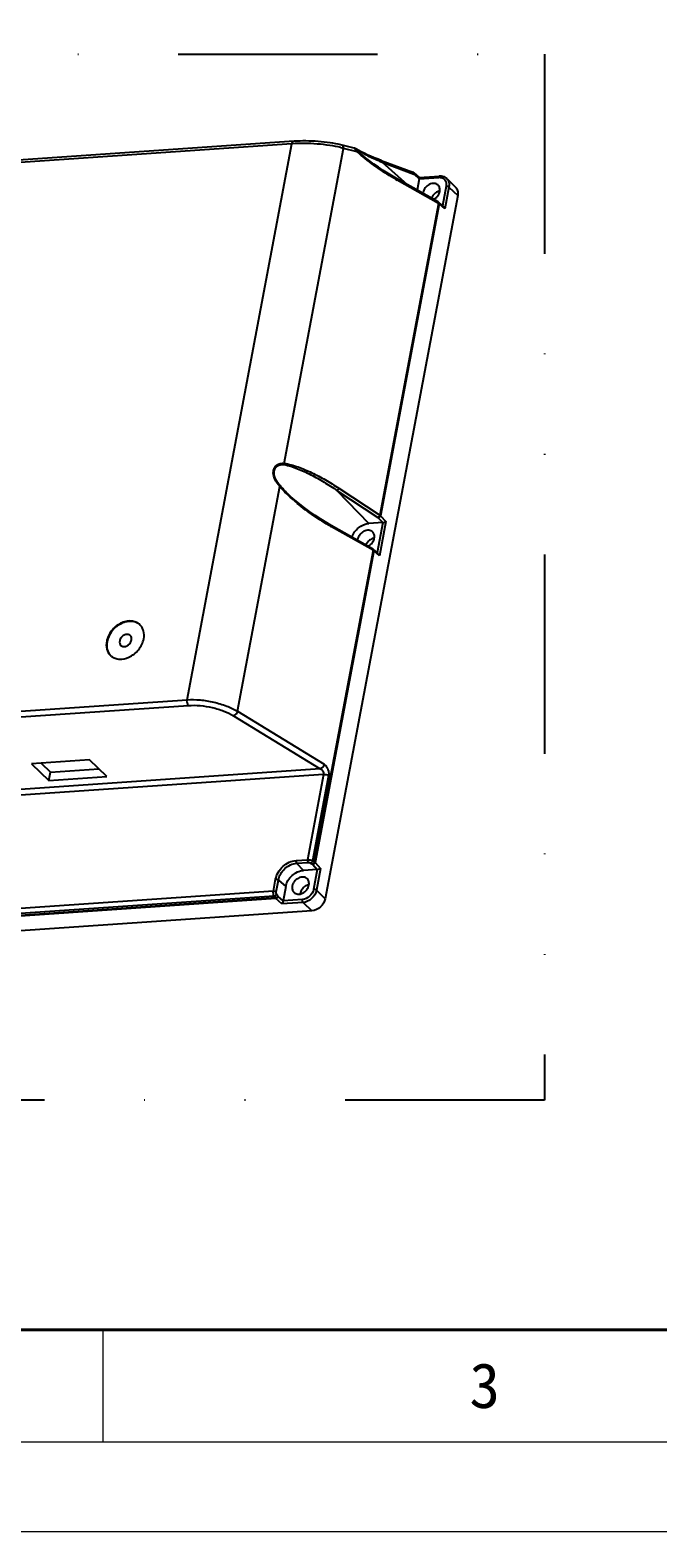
# Model space of a CAD drawing. Header units: millimetres. Extents: x 242 to 1026, y -183 to 372.
# Drawn here: x 454.8 to 528.5, y -182.7 to -6.3 of the extents above; entities that cross this region are included whole.
import ezdxf

# ---------------------------------------------------------------- set-up
doc = ezdxf.new("R2010")
doc.units = ezdxf.units.MM
doc.header["$LTSCALE"] = 30.734
doc.linetypes.add('DIVIDE', pattern=[31.75, 12.7, -6.35, 0, -6.35, 0, -6.35])
doc.layers.get('0').update_dxf_attribs({"linetype": 'CONTINUOUS'})
doc.layers.add('图框', color=85, linetype='CONTINUOUS', lineweight=20)
doc.layers.add('图纸边界', color=8, linetype='CONTINUOUS', lineweight=9, plot=False)
doc.styles.add('图框文字', font='')
doc.styles.get('图框文字').set_extended_font_data('SimSun')

# ---------------------------------------------------------------- blocks, each defined once
blk = doc.blocks.new('JC_A4')
at = {"layer": '图框'}
blk.add_line((84, 9), (84, 4), dxfattribs=at)
blk.add_lwpolyline([(4, 206), (293, 206), (293, 4), (4, 4)], close=True, dxfattribs=at)
at = {"layer": '图框', "lineweight": 40}
blk.add_lwpolyline([(16, 201), (288, 201), (288, 9), (16, 9)], close=True, dxfattribs=at)
at = {"layer": '图纸边界'}
blk.add_lwpolyline([(0, 210), (297, 210), (297, 0), (0, 0)], close=True, dxfattribs=at)
at = {"layer": '图框', "insert": (101, 6.5), "char_height": 2, "attachment_point": 5, "style": '图框文字'}
blk.add_mtext('3', dxfattribs=at)

msp = doc.modelspace()

# ---------------------------------------------------------------- linework, layer by layer
at = {"color": 95, "linetype": 'Continuous'}
for p, q in [((485.53, -19.63), (380.98, -26.8)), ((473.21, -84.95), (485.53, -19.63)), ((484.62, -57.18), (491.6, -20.18)), ((492.86, -20.15), (491.28, -19.76)), ((493.19, -20.57), (491.6, -20.18)), ((493.11, -20.29), (492.97, -20.2)), ((492.97, -20.2), (492.97, -20.2)), ((493.37, -20.43), (493.11, -20.29)), ((493.26, -20.51), (493.18, -20.44)), ((493.54, -20.75), (493.26, -20.51)), ((493.66, -20.59), (493.37, -20.43)), ((493.54, -20.75), (493.54, -20.75)), ((496, -21.59), (499.74, -22.98)), ((496.13, -21.8), (499.86, -23.19)), ((496.13, -21.8), (499.05, -24.42)), ((502.7, -26.47), (497.82, -23.73)), ((502.75, -26.64), (497.88, -23.9)), ((499.85, -23.04), (500.48, -23.61)), ((499.9, -23.21), (500.48, -23.74)), ((500.48, -23.74), (500.23, -25.08)), ((500.47, -23.6), (502.87, -23.44)), ((500.48, -23.74), (502.77, -23.58)), ((503.65, -24.62), (503.22, -26.91)), ((503.71, -23.73), (504.75, -24.72)), ((505.02, -25.71), (489.44, -108.32)), ((503.98, -24.72), (503.5, -27.29)), ((503.98, -24.72), (505.02, -25.71)), ((502.75, -26.64), (495.84, -63.28)), ((502.83, -26.7), (495.92, -63.34)), ((503.36, -27.04), (502.78, -26.52)), ((503.5, -27.29), (502.83, -26.7)), ((479.13, -86.3), (484.11, -59.9)), ((485.87, -61.5), (485.86, -61.49)), ((490.82, -60.36), (495.62, -63.54)), ((490.82, -60.36), (494.56, -64.25)), ((491.05, -60.1), (495.84, -63.28)), ((495.92, -63.34), (496.57, -64.01)), ((495.01, -67.21), (490.13, -64.47)), ((495.07, -67.39), (490.19, -64.64)), ((496.2, -64.13), (494.56, -64.25)), ((496.2, -64.13), (495.53, -67.66)), ((495.65, -63.57), (496.2, -64.13)), ((496.57, -64.01), (495.81, -68.03)), ((495.07, -67.39), (488.16, -104.02)), ((495.14, -67.44), (488.24, -104.08)), ((495.67, -67.78), (495.09, -67.27)), ((495.81, -68.03), (495.14, -67.44)), ((368.67, -92.13), (473.21, -84.95)), ((368.81, -92.79), (473.36, -85.62)), ((479.13, -86.3), (489.31, -92.53)), ((478.68, -86.83), (488.86, -93.07)), ((488.86, -93.07), (369.9, -101.23)), ((461.74, -92.01), (454.93, -92.47)), ((454.93, -92.47), (456.97, -94.43)), ((456.06, -92.4), (457.16, -93.44)), ((456.97, -94.43), (457.16, -93.44)), ((457.16, -93.44), (462.83, -93.05)), ((463.78, -93.96), (461.74, -92.01)), ((489.24, -93.72), (369.81, -101.91)), ((456.97, -94.43), (463.78, -93.96)), ((489.24, -93.72), (487.35, -103.74)), ((489.83, -93.85), (487.94, -103.88)), ((486.01, -103.83), (487.35, -103.74)), ((486.08, -104.16), (487.42, -104.07)), ((487.94, -103.88), (488.16, -104.02)), ((488.24, -104.08), (488.89, -104.76)), ((486.08, -104.16), (486.88, -104.99)), ((488.51, -104.88), (486.88, -104.99)), ((487.72, -104.14), (487.93, -104.28)), ((487.97, -104.31), (488.51, -104.88)), ((488.51, -104.88), (488.07, -107.23)), ((488.89, -104.76), (488.4, -107.32)), ((483.35, -107.42), (370.63, -115.15)), ((483.35, -107.42), (483.61, -106.04)), ((483.68, -107.51), (483.94, -106.13)), ((483.94, -106.13), (484.8, -106.9)), ((484.8, -106.9), (484.48, -108.58)), ((489.44, -108.32), (488.4, -107.32)), ((483.44, -108.01), (370.71, -115.75)), ((483.58, -108.23), (370.83, -115.96)), ((483.64, -108.3), (370.89, -116.04)), ((483.58, -108.23), (483.44, -108.01)), ((484.35, -108.93), (483.64, -108.3)), ((483.87, -108.02), (483.73, -107.8)), ((484.48, -108.58), (483.9, -108.05)), ((486.84, -108.76), (484.35, -108.93)), ((486.77, -108.42), (484.48, -108.58)), ((486.84, -108.76), (487.88, -109.75)), ((487.88, -109.75), (370.04, -117.84))]:
    msp.add_line(p, q, dxfattribs=at)
at = {"color": 5, "linetype": 'DIVIDE', "ltscale": 0.06}
msp.add_lwpolyline([(354.67, -9.13), (515.2, -9.13), (515.2, -131.97), (354.67, -131.97)], close=True, dxfattribs=at)
at = {"color": 95, "linetype": 'Continuous'}
for points in [[(491.28, -19.76), (490.98, -19.69), (490.68, -19.63), (490.35, -19.57), (490.02, -19.52), (489.68, -19.48), (489.33, -19.44), (488.97, -19.4), (488.61, -19.37), (488.25, -19.35), (487.89, -19.33), (487.53, -19.32), (487.17, -19.31), (486.82, -19.31), (486.48, -19.32), (486.14, -19.33), (485.81, -19.35), (381.12, -26.53)], [(492.97, -20.2), (492.96, -20.2), (492.95, -20.19), (492.93, -20.18), (492.92, -20.17), (492.9, -20.16), (492.88, -20.16), (492.86, -20.15)], [(497.82, -23.73), (497.41, -23.49), (496.82, -23.13), (496.25, -22.77), (495.7, -22.4), (495.17, -22.03), (494.66, -21.65), (494.17, -21.27), (493.7, -20.89), (493.54, -20.75)], [(496, -21.59), (495.65, -21.46), (495.19, -21.28), (494.77, -21.1), (494.37, -20.92), (494, -20.75), (493.66, -20.59)], [(499.8, -23.01), (499.78, -22.99), (499.75, -22.98), (499.74, -22.98)], [(499.85, -23.04), (499.83, -23.03), (499.8, -23.01)], [(502.78, -26.52), (502.77, -26.52), (502.75, -26.51), (502.73, -26.49), (502.71, -26.48), (502.7, -26.47)], [(490.13, -64.47), (489.62, -64.17), (488.93, -63.75), (488.26, -63.31), (487.62, -62.87), (487, -62.42), (486.41, -61.95), (485.87, -61.5)], [(495.09, -67.27), (495.09, -67.26), (495.07, -67.25), (495.05, -67.23), (495.03, -67.22), (495.01, -67.21)]]:
    msp.add_lwpolyline(points, dxfattribs=at)
for centre, radius, start, end in [((488.94, -29.54), 9.73, 74.1332, 76.0535), ((492.86, -20.39), 0.216, 38.4082, 57.7573), ((497.62, -13.22), 8.4, 236.8313, 238.8485), ((488.77, -23.43), 5.26, 32.9114, 35.0047), ((506.92, -5.32), 20.52, 228.0035, 229.0609), ((498.99, -10.98), 11.03, 238.8011, 240.4577), ((507.47, -4.69), 21.36, 229.0583, 229.6665), ((500.12, -9.01), 13.3, 240.4053, 240.7175), ((501.05, -7.33), 15.22, 240.734, 241.7457), ((509.21, 9.48), 33.91, 246.4906, 246.9568), ((509.83, 10.94), 35.5, 246.9558, 247.2836), ((510.99, -0.57), 26.76, 240.3567, 240.6509), ((499.6, -23.18), 0.269, 357.8877, 6.8233), ((499.67, -23.17), 0.231, 349.2628, 358.8768), ((501.97, -25.56), 1.06, 169.2957, 175.0703), ((501.54, -24.96), 1.37, 297.4451, 306.1226), ((501.5, -24.91), 1.43, 306.0707, 306.9718), ((500.37, -44.74), 22.26, 229.0338, 230.3126), ((503.32, -41.31), 26.77, 240.3504, 240.6443), ((494.28, -66.3), 1.06, 169.2957, 175.0703), ((493.85, -65.7), 1.37, 297.4451, 306.1226), ((493.82, -65.65), 1.43, 306.0707, 306.9718), ((466.65, -77.2), 1.47, 45.3477, 46.2531), ((465.24, -78.67), 1.49, 226.2628, 232.419), ((487.54, -107.93), 1.07, 169.3172, 171.4549)]:
    msp.add_arc(centre, radius, start, end, dxfattribs=at)
for points, knots in [([(485.53, -19.63), (485.54, -19.59), (485.56, -19.51), (485.61, -19.4), (485.69, -19.35), (485.73, -19.35)], [0, 0, 0, 0, 0.320532, 0.710492, 1, 1, 1, 1]), ([(491.28, -20.09), (490.86, -19.98), (489.93, -19.81), (488.49, -19.65), (487, -19.57), (486.01, -19.6), (485.53, -19.63)], [0, 0, 0, 0, 0.227547, 0.485116, 0.750736, 1, 1, 1, 1]), ([(491.6, -20.18), (491.6, -20.13), (491.59, -20.04), (491.54, -19.91), (491.46, -19.82), (491.39, -19.79), (491.36, -19.78)], [0, 0, 0, 0, 0.285986, 0.548338, 0.782977, 1, 1, 1, 1]), ([(493.08, -20.41), (493.04, -20.35), (492.98, -20.27), (492.9, -20.19), (492.88, -20.16), (492.86, -20.15)], [0, 0, 0, 0, 0.659496, 0.887711, 1, 1, 1, 1]), ([(493.08, -20.35), (493.06, -20.32), (493.02, -20.29), (492.99, -20.25), (492.97, -20.23), (492.98, -20.23), (493, -20.24), (493.01, -20.24), (493.02, -20.25)], [0, 0, 0, 0, 0.476034, 0.671965, 0.740025, 0.76931, 0.828002, 1, 1, 1, 1]), ([(493.18, -20.44), (493.17, -20.43), (493.14, -20.4), (493.11, -20.37), (493.08, -20.35)], [0, 0, 0, 0, 0.239937, 1, 1, 1, 1]), ([(493.19, -20.57), (493.19, -20.56), (493.2, -20.52), (493.2, -20.47), (493.19, -20.45)], [0, 0, 0, 0, 0.300336, 1, 1, 1, 1]), ([(497.76, -23.83), (497.04, -23.43), (495.63, -22.53), (494.29, -21.52), (493.64, -20.97)], [0, 0, 0, 0, 0.491091, 1, 1, 1, 1]), ([(493.85, -20.74), (493.99, -20.81), (494.59, -21.12), (495.21, -21.41), (495.69, -21.62)], [0, 0, 0, 0, 0.235092, 1, 1, 1, 1]), ([(496, -21.59), (496.04, -21.6), (496.11, -21.67), (496.13, -21.76), (496.13, -21.8)], [0, 0, 0, 0, 0.475088, 1, 1, 1, 1]), ([(497.88, -23.9), (497.88, -23.86), (497.88, -23.8), (497.84, -23.74), (497.82, -23.73)], [0, 0, 0, 0, 0.557655, 1, 1, 1, 1]), ([(499.74, -22.98), (499.77, -22.99), (499.83, -23.04), (499.86, -23.11), (499.86, -23.15)], [0, 0, 0, 0, 0.479183, 1, 1, 1, 1]), ([(499.85, -23.04), (499.87, -23.06), (499.89, -23.09), (499.9, -23.13), (499.9, -23.14)], [0, 0, 0, 0, 0.736764, 1, 1, 1, 1]), ([(500.48, -23.74), (500.49, -23.71), (500.49, -23.67), (500.49, -23.62), (500.48, -23.61)], [0, 0, 0, 0, 0.680808, 1, 1, 1, 1]), ([(502.69, -24.48), (502.63, -24.43), (502.48, -24.33), (502.22, -24.27), (501.94, -24.3), (501.56, -24.44), (501.15, -24.78), (500.97, -25.16), (500.93, -25.36)], [0, 0, 0, 0, 0.106426, 0.218151, 0.338289, 0.466986, 0.737476, 1, 1, 1, 1]), ([(502.89, -25.23), (502.92, -25.09), (502.92, -24.82), (502.78, -24.57), (502.69, -24.48)], [0, 0, 0, 0, 0.524285, 1, 1, 1, 1]), ([(502.87, -23.44), (502.86, -23.44), (502.83, -23.45), (502.79, -23.5), (502.78, -23.55), (502.77, -23.58)], [0, 0, 0, 0, 0.18698, 0.538076, 1, 1, 1, 1]), ([(502.77, -23.58), (502.79, -23.58), (502.86, -23.57), (502.94, -23.58), (502.99, -23.59)], [0, 0, 0, 0, 0.254756, 1, 1, 1, 1]), ([(503.71, -23.73), (503.63, -23.65), (503.43, -23.51), (503.2, -23.46), (503.09, -23.44)], [0, 0, 0, 0, 0.49421, 1, 1, 1, 1]), ([(503.37, -23.75), (503.45, -23.81), (503.54, -23.92), (503.6, -24.04), (503.61, -24.08)], [0, 0, 0, 0, 0.744509, 1, 1, 1, 1]), ([(503.61, -24.08), (503.62, -24.12), (503.68, -24.29), (503.67, -24.49), (503.65, -24.62)], [0, 0, 0, 0, 0.23885, 1, 1, 1, 1]), ([(503.98, -24.72), (503.94, -24.68), (503.83, -24.64), (503.71, -24.62), (503.65, -24.62)], [0, 0, 0, 0, 0.462798, 1, 1, 1, 1]), ([(503.71, -23.73), (503.83, -23.84), (504.02, -24.17), (504.02, -24.54), (503.98, -24.72)], [0, 0, 0, 0, 0.475744, 1, 1, 1, 1]), ([(502.51, -25.34), (502.44, -25.38), (502.19, -25.56), (502, -25.82), (501.91, -26.03)], [0, 0, 0, 0, 0.251663, 1, 1, 1, 1]), ([(502.36, -26.05), (502.5, -25.95), (502.73, -25.7), (502.86, -25.39), (502.89, -25.23)], [0, 0, 0, 0, 0.51098, 1, 1, 1, 1]), ([(502.89, -25.19), (502.86, -25.19), (502.73, -25.23), (502.6, -25.28), (502.51, -25.34)], [0, 0, 0, 0, 0.242685, 1, 1, 1, 1]), ([(504.75, -24.72), (504.87, -24.83), (505.05, -25.16), (505.05, -25.53), (505.02, -25.71)], [0, 0, 0, 0, 0.475707, 1, 1, 1, 1]), ([(502.75, -26.64), (502.76, -26.63), (502.76, -26.57), (502.75, -26.51), (502.72, -26.49)], [0, 0, 0, 0, 0.289406, 1, 1, 1, 1]), ([(502.83, -26.7), (502.82, -26.69), (502.8, -26.67), (502.77, -26.66), (502.75, -26.64)], [0, 0, 0, 0, 0.2297, 1, 1, 1, 1]), ([(502.83, -26.7), (502.83, -26.67), (502.83, -26.6), (502.8, -26.54), (502.78, -26.52)], [0, 0, 0, 0, 0.523381, 1, 1, 1, 1]), ([(503.36, -27.03), (503.38, -27.05), (503.44, -27.12), (503.48, -27.22), (503.5, -27.29)], [0, 0, 0, 0, 0.253633, 1, 1, 1, 1]), ([(484.11, -59.9), (483.88, -59.64), (483.57, -59.21), (483.34, -58.55), (483.33, -58.04), (483.51, -57.6), (483.84, -57.3), (484.23, -57.16), (484.49, -57.16), (484.62, -57.18)], [0, 0, 0, 0, 0.274198, 0.416628, 0.5521, 0.676444, 0.790828, 0.898051, 1, 1, 1, 1]), ([(484.13, -59.8), (483.92, -59.57), (483.64, -59.17), (483.43, -58.57), (483.42, -58.09), (483.58, -57.68), (483.89, -57.41), (484.24, -57.3), (484.48, -57.31), (484.6, -57.33)], [0, 0, 0, 0, 0.27436, 0.418225, 0.555219, 0.679898, 0.793281, 0.899082, 1, 1, 1, 1]), ([(484.6, -57.33), (484.86, -57.37), (485.4, -57.52), (486.46, -57.9), (487.77, -58.5), (489.32, -59.37), (490.32, -60.02), (490.82, -60.36)], [0, 0, 0, 0, 0.117298, 0.237726, 0.485073, 0.739469, 1, 1, 1, 1]), ([(484.62, -57.18), (484.89, -57.22), (485.44, -57.34), (486.54, -57.69), (487.89, -58.27), (489.49, -59.11), (490.53, -59.76), (491.05, -60.1)], [0, 0, 0, 0, 0.117027, 0.237217, 0.484277, 0.73883, 1, 1, 1, 1]), ([(484.11, -59.9), (484.11, -59.89), (484.12, -59.86), (484.13, -59.83), (484.13, -59.8)], [0, 0, 0, 0, 0.29864, 1, 1, 1, 1]), ([(485.77, -61.55), (485.48, -61.3), (484.9, -60.77), (484.36, -60.2), (484.11, -59.9)], [0, 0, 0, 0, 0.492361, 1, 1, 1, 1]), ([(485.86, -61.49), (485.56, -61.24), (484.96, -60.69), (484.4, -60.11), (484.13, -59.8)], [0, 0, 0, 0, 0.492004, 1, 1, 1, 1]), ([(491.05, -60.1), (491.04, -60.16), (490.98, -60.27), (490.88, -60.35), (490.82, -60.36)], [0, 0, 0, 0, 0.525461, 1, 1, 1, 1]), ([(490.07, -64.57), (489.39, -64.19), (488.05, -63.34), (486.77, -62.39), (486.15, -61.88)], [0, 0, 0, 0, 0.49161, 1, 1, 1, 1]), ([(495.84, -63.28), (495.83, -63.34), (495.77, -63.45), (495.67, -63.53), (495.62, -63.54)], [0, 0, 0, 0, 0.525461, 1, 1, 1, 1]), ([(495.92, -63.34), (495.91, -63.4), (495.84, -63.51), (495.72, -63.57), (495.65, -63.57)], [0, 0, 0, 0, 0.50425, 1, 1, 1, 1]), ([(495.84, -63.28), (495.85, -63.28), (495.88, -63.3), (495.9, -63.32), (495.92, -63.34)], [0, 0, 0, 0, 0.26892, 1, 1, 1, 1]), ([(490.19, -64.64), (490.2, -64.61), (490.2, -64.54), (490.16, -64.48), (490.13, -64.47)], [0, 0, 0, 0, 0.557659, 1, 1, 1, 1]), ([(492.57, -65.84), (492.72, -65.41), (493.27, -64.66), (494.13, -64.28), (494.56, -64.25)], [0, 0, 0, 0, 0.511699, 1, 1, 1, 1]), ([(495, -65.23), (494.94, -65.17), (494.8, -65.07), (494.54, -65.02), (494.26, -65.04), (493.88, -65.18), (493.47, -65.52), (493.28, -65.91), (493.25, -66.1)], [0, 0, 0, 0, 0.106426, 0.218151, 0.338289, 0.466986, 0.737476, 1, 1, 1, 1]), ([(495.21, -65.97), (495.23, -65.83), (495.23, -65.56), (495.1, -65.31), (495, -65.23)], [0, 0, 0, 0, 0.524285, 1, 1, 1, 1]), ([(496.2, -64.13), (496.27, -64.13), (496.4, -64.1), (496.53, -64.05), (496.57, -64.01)], [0, 0, 0, 0, 0.575756, 1, 1, 1, 1]), ([(494.82, -66.08), (494.76, -66.12), (494.51, -66.3), (494.31, -66.56), (494.23, -66.77)], [0, 0, 0, 0, 0.251663, 1, 1, 1, 1]), ([(494.68, -66.79), (494.81, -66.69), (495.04, -66.44), (495.18, -66.13), (495.21, -65.97)], [0, 0, 0, 0, 0.51098, 1, 1, 1, 1]), ([(495.21, -65.93), (495.18, -65.94), (495.04, -65.97), (494.91, -66.03), (494.82, -66.08)], [0, 0, 0, 0, 0.242685, 1, 1, 1, 1]), ([(495.07, -67.39), (495.07, -67.37), (495.08, -67.32), (495.06, -67.26), (495.03, -67.23)], [0, 0, 0, 0, 0.289406, 1, 1, 1, 1]), ([(495.14, -67.44), (495.14, -67.44), (495.12, -67.42), (495.09, -67.4), (495.07, -67.39)], [0, 0, 0, 0, 0.2297, 1, 1, 1, 1]), ([(495.14, -67.44), (495.15, -67.41), (495.15, -67.34), (495.11, -67.29), (495.09, -67.27)], [0, 0, 0, 0, 0.523381, 1, 1, 1, 1]), ([(495.67, -67.78), (495.69, -67.79), (495.76, -67.87), (495.8, -67.96), (495.81, -68.03)], [0, 0, 0, 0, 0.253633, 1, 1, 1, 1]), ([(467.67, -76.13), (467.53, -76), (467.21, -75.8), (466.63, -75.67), (466.01, -75.72), (465.16, -76.03), (464.26, -76.78), (463.84, -77.64), (463.76, -78.09)], [0, 0, 0, 0, 0.106426, 0.218153, 0.338289, 0.466985, 0.737502, 1, 1, 1, 1]), ([(467.61, -76.08), (467.47, -75.97), (467.13, -75.8), (466.56, -75.71), (465.95, -75.79), (465.14, -76.12), (464.28, -76.87), (463.89, -77.7), (463.81, -78.13)], [0, 0, 0, 0, 0.106694, 0.219409, 0.340471, 0.469551, 0.739153, 1, 1, 1, 1]), ([(466.54, -77.4), (466.49, -77.36), (466.39, -77.3), (466.14, -77.24), (465.78, -77.33), (465.45, -77.61), (465.31, -77.89), (465.29, -78.03)], [0, 0, 0, 0, 0.106667, 0.218644, 0.465809, 0.73688, 1, 1, 1, 1]), ([(466.68, -77.93), (466.7, -77.84), (466.7, -77.64), (466.6, -77.47), (466.54, -77.4)], [0, 0, 0, 0, 0.524277, 1, 1, 1, 1]), ([(468.12, -77.79), (468.17, -77.49), (468.17, -77.02), (467.95, -76.47), (467.78, -76.24), (467.68, -76.15)], [0, 0, 0, 0, 0.521869, 0.764561, 1, 1, 1, 1]), ([(463.76, -78.09), (463.7, -78.39), (463.7, -78.87), (463.93, -79.42), (464.11, -79.65), (464.21, -79.74)], [0, 0, 0, 0, 0.521915, 0.764504, 1, 1, 1, 1]), ([(463.81, -78.13), (463.75, -78.43), (463.75, -78.88), (463.96, -79.42), (464.12, -79.65), (464.21, -79.75)], [0, 0, 0, 0, 0.521791, 0.764646, 1, 1, 1, 1]), ([(465.29, -78.03), (465.27, -78.13), (465.27, -78.32), (465.37, -78.5), (465.43, -78.56)], [0, 0, 0, 0, 0.524277, 1, 1, 1, 1]), ([(465.43, -78.56), (465.47, -78.6), (465.58, -78.67), (465.83, -78.72), (466.18, -78.63), (466.52, -78.35), (466.65, -78.08), (466.68, -77.93)], [0, 0, 0, 0, 0.106667, 0.218644, 0.465809, 0.73688, 1, 1, 1, 1]), ([(466.35, -79.96), (466.79, -79.76), (467.58, -79.15), (468.03, -78.25), (468.12, -77.79)], [0, 0, 0, 0, 0.506254, 1, 1, 1, 1]), ([(464.33, -79.85), (464.46, -79.95), (464.76, -80.11), (465.46, -80.24), (466.01, -80.11), (466.35, -79.96)], [0, 0, 0, 0, 0.230249, 0.471911, 1, 1, 1, 1]), ([(473.21, -84.95), (473.19, -85.08), (473.19, -85.27), (473.26, -85.49), (473.32, -85.59), (473.36, -85.62)], [0, 0, 0, 0, 0.542316, 0.795236, 1, 1, 1, 1]), ([(473.21, -84.95), (473.72, -84.92), (474.77, -84.94), (476.33, -85.19), (477.82, -85.63), (478.73, -86.05), (479.13, -86.3)], [0, 0, 0, 0, 0.24785, 0.512373, 0.770438, 1, 1, 1, 1]), ([(473.36, -85.62), (473.81, -85.59), (474.76, -85.61), (476.17, -85.83), (477.5, -86.23), (478.32, -86.61), (478.68, -86.83)], [0, 0, 0, 0, 0.247856, 0.512372, 0.770433, 1, 1, 1, 1]), ([(479.13, -86.3), (479.1, -86.42), (478.99, -86.64), (478.79, -86.8), (478.68, -86.83)], [0, 0, 0, 0, 0.527927, 1, 1, 1, 1]), ([(489.31, -92.53), (489.29, -92.66), (489.18, -92.88), (488.97, -93.04), (488.86, -93.07)], [0, 0, 0, 0, 0.527927, 1, 1, 1, 1]), ([(488.86, -93.07), (488.98, -93.12), (489.19, -93.3), (489.27, -93.59), (489.24, -93.72)], [0, 0, 0, 0, 0.495932, 1, 1, 1, 1]), ([(489.31, -92.53), (489.4, -92.59), (489.63, -92.8), (489.84, -93.27), (489.87, -93.66), (489.83, -93.85)], [0, 0, 0, 0, 0.226196, 0.612107, 1, 1, 1, 1]), ([(489.24, -93.72), (489.35, -93.71), (489.55, -93.73), (489.75, -93.8), (489.83, -93.85)], [0, 0, 0, 0, 0.512519, 1, 1, 1, 1]), ([(483.61, -106.04), (483.66, -105.76), (483.88, -105.2), (484.44, -104.5), (485.17, -104), (485.74, -103.85), (486.01, -103.83)], [0, 0, 0, 0, 0.247014, 0.506039, 0.761672, 1, 1, 1, 1]), ([(486.01, -103.83), (486, -103.89), (486, -104.01), (486.04, -104.12), (486.08, -104.16)], [0, 0, 0, 0, 0.541153, 1, 1, 1, 1]), ([(487.35, -103.74), (487.34, -103.8), (487.35, -103.91), (487.39, -104.03), (487.42, -104.07)], [0, 0, 0, 0, 0.541153, 1, 1, 1, 1]), ([(487.35, -103.74), (487.46, -103.73), (487.66, -103.75), (487.86, -103.82), (487.94, -103.88)], [0, 0, 0, 0, 0.511504, 1, 1, 1, 1]), ([(487.42, -104.07), (487.47, -104.06), (487.58, -104.07), (487.68, -104.11), (487.72, -104.14)], [0, 0, 0, 0, 0.510741, 1, 1, 1, 1]), ([(487.94, -103.88), (487.93, -103.94), (487.87, -104.05), (487.77, -104.13), (487.72, -104.14)], [0, 0, 0, 0, 0.525461, 1, 1, 1, 1]), ([(488.16, -104.02), (488.15, -104.08), (488.09, -104.19), (487.99, -104.27), (487.93, -104.28)], [0, 0, 0, 0, 0.525461, 1, 1, 1, 1]), ([(488.24, -104.08), (488.22, -104.14), (488.15, -104.25), (488.03, -104.31), (487.97, -104.31)], [0, 0, 0, 0, 0.50425, 1, 1, 1, 1]), ([(488.16, -104.02), (488.17, -104.03), (488.19, -104.04), (488.22, -104.06), (488.24, -104.08)], [0, 0, 0, 0, 0.26892, 1, 1, 1, 1]), ([(483.94, -106.13), (484.03, -105.62), (484.59, -104.68), (485.58, -104.19), (486.08, -104.16)], [0, 0, 0, 0, 0.506372, 1, 1, 1, 1]), ([(484.8, -106.9), (484.89, -106.41), (485.44, -105.5), (486.39, -105.02), (486.88, -104.99)], [0, 0, 0, 0, 0.506372, 1, 1, 1, 1]), ([(487.32, -105.97), (487.26, -105.91), (487.12, -105.82), (486.86, -105.76), (486.57, -105.78), (486.19, -105.92), (485.79, -106.26), (485.6, -106.65), (485.56, -106.85)], [0, 0, 0, 0, 0.106426, 0.218151, 0.338289, 0.466986, 0.737476, 1, 1, 1, 1]), ([(488.51, -104.88), (488.59, -104.87), (488.72, -104.84), (488.84, -104.79), (488.89, -104.76)], [0, 0, 0, 0, 0.575756, 1, 1, 1, 1]), ([(483.44, -108.01), (483.39, -107.93), (483.33, -107.73), (483.33, -107.52), (483.35, -107.42)], [0, 0, 0, 0, 0.480123, 1, 1, 1, 1]), ([(483.35, -107.42), (483.41, -107.41), (483.52, -107.43), (483.64, -107.47), (483.68, -107.51)], [0, 0, 0, 0, 0.533448, 1, 1, 1, 1]), ([(483.61, -106.04), (483.67, -106.03), (483.78, -106.05), (483.9, -106.09), (483.94, -106.13)], [0, 0, 0, 0, 0.533448, 1, 1, 1, 1]), ([(483.73, -107.8), (483.7, -107.76), (483.67, -107.66), (483.67, -107.56), (483.68, -107.51)], [0, 0, 0, 0, 0.481085, 1, 1, 1, 1]), ([(485.56, -106.85), (485.54, -106.98), (485.54, -107.26), (485.67, -107.51), (485.76, -107.59)], [0, 0, 0, 0, 0.524285, 1, 1, 1, 1]), ([(485.76, -107.59), (485.82, -107.65), (485.97, -107.74), (486.23, -107.8), (486.51, -107.78), (486.89, -107.64), (487.3, -107.3), (487.49, -106.91), (487.52, -106.71)], [0, 0, 0, 0, 0.106426, 0.218151, 0.338289, 0.466986, 0.737476, 1, 1, 1, 1]), ([(487.14, -106.82), (486.97, -106.92), (486.68, -107.19), (486.52, -107.55), (486.48, -107.73)], [0, 0, 0, 0, 0.509176, 1, 1, 1, 1]), ([(488.07, -107.23), (488.01, -107.54), (487.67, -108.1), (487.07, -108.4), (486.77, -108.42)], [0, 0, 0, 0, 0.506372, 1, 1, 1, 1]), ([(488.4, -107.32), (488.33, -107.69), (487.93, -108.37), (487.21, -108.73), (486.84, -108.76)], [0, 0, 0, 0, 0.506372, 1, 1, 1, 1]), ([(487.53, -106.67), (487.49, -106.68), (487.36, -106.71), (487.23, -106.77), (487.14, -106.82)], [0, 0, 0, 0, 0.242685, 1, 1, 1, 1]), ([(487.52, -106.71), (487.55, -106.58), (487.55, -106.3), (487.41, -106.05), (487.32, -105.97)], [0, 0, 0, 0, 0.524285, 1, 1, 1, 1]), ([(488.4, -107.32), (488.36, -107.29), (488.25, -107.24), (488.13, -107.22), (488.07, -107.23)], [0, 0, 0, 0, 0.462798, 1, 1, 1, 1]), ([(483.44, -108.01), (483.5, -108.01), (483.62, -107.95), (483.7, -107.86), (483.73, -107.8)], [0, 0, 0, 0, 0.508987, 1, 1, 1, 1]), ([(483.58, -108.23), (483.64, -108.22), (483.76, -108.17), (483.85, -108.07), (483.87, -108.02)], [0, 0, 0, 0, 0.508987, 1, 1, 1, 1]), ([(483.64, -108.3), (483.64, -108.29), (483.61, -108.27), (483.6, -108.25), (483.58, -108.23)], [0, 0, 0, 0, 0.233071, 1, 1, 1, 1]), ([(483.64, -108.3), (483.7, -108.29), (483.82, -108.23), (483.89, -108.12), (483.9, -108.05)], [0, 0, 0, 0, 0.491064, 1, 1, 1, 1]), ([(484.48, -108.58), (484.47, -108.65), (484.43, -108.77), (484.38, -108.89), (484.35, -108.93)], [0, 0, 0, 0, 0.599644, 1, 1, 1, 1]), ([(486.84, -108.76), (486.81, -108.72), (486.76, -108.6), (486.76, -108.48), (486.77, -108.42)], [0, 0, 0, 0, 0.455239, 1, 1, 1, 1]), ([(489.44, -108.32), (489.37, -108.68), (488.96, -109.37), (488.25, -109.72), (487.88, -109.75)], [0, 0, 0, 0, 0.506373, 1, 1, 1, 1])]:
    msp.add_open_spline(points, degree=3, knots=knots, dxfattribs=at)
for points in [[(493.19, -20.45), (493.18, -20.44), (493.18, -20.44), (493.18, -20.44)], [(499.86, -23.19), (499.88, -23.2), (499.89, -23.2), (499.9, -23.21)], [(499.9, -23.14), (499.9, -23.15), (499.9, -23.16), (499.9, -23.17)], [(503.09, -23.44), (503.01, -23.44), (502.94, -23.43), (502.87, -23.44)], [(502.99, -23.59), (503.06, -23.6), (503.13, -23.62), (503.19, -23.64)], [(503.19, -23.64), (503.26, -23.67), (503.32, -23.71), (503.37, -23.75)], [(502.72, -26.49), (502.71, -26.48), (502.7, -26.47), (502.7, -26.47)], [(484.62, -57.18), (484.62, -57.23), (484.61, -57.28), (484.6, -57.33)], [(495.62, -63.54), (495.63, -63.55), (495.64, -63.56), (495.65, -63.57)], [(495.03, -67.23), (495.03, -67.22), (495.02, -67.22), (495.01, -67.21)], [(487.93, -104.28), (487.95, -104.29), (487.96, -104.3), (487.97, -104.31)], [(483.9, -108.05), (483.89, -108.04), (483.88, -108.03), (483.87, -108.02)]]:
    msp.add_open_spline(points, degree=3, dxfattribs=at)

# ---------------------------------------------------------------- block references
at = {"xscale": 2.639999999999873, "yscale": 2.639999999999873, "zscale": 2.639999999999873}
msp.add_blockref('JC_A4', (241.54, -182.71), dxfattribs=at)

doc.saveas('drawing.dxf')
